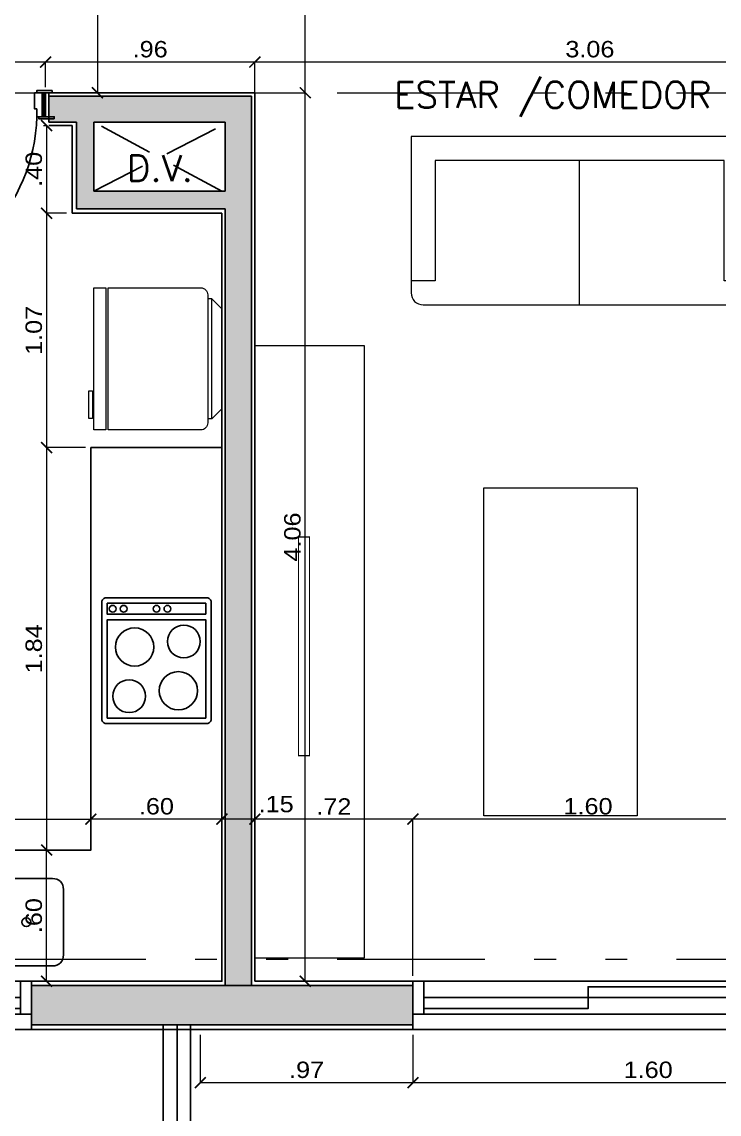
# Model space of a CAD drawing. Header units: metres. Extents: x 219 to 707, y -561 to -17.
# Drawn here: x 360.725 to 363.911, y -184.732 to -179.737 of the extents above; entities that cross this region are included whole.
import ezdxf

# ---------------------------------------------------------------- set-up
doc = ezdxf.new("R2010")
doc.units = ezdxf.units.M
doc.linetypes.add('CYPE_RAYAPUNTOPUNTO', pattern=[0.45, 0.225, -0.075, 0, -0.075, 0, -0.075])
doc.linetypes.add('HIDDEN', pattern=[0.375, 0.25, -0.125])
for name, color, linetype in [('A-Aberturas', 2, 'Continuous'), ('A-Balcon', 1, 'Continuous'), ('A-Equipamiento fijo', 253, 'Continuous'), ('A-Muros', 4, 'Continuous'), ('A-Proyección', 1, 'HIDDEN'), ('A-Revoques', 1, 'Continuous'), ('A-Texto', 3, 'Continuous'), ('Dr Ejes en bloque', 4, 'Continuous'), ('TCOTA', 1, 'Continuous')]:
    doc.layers.add(name, color=color, linetype=linetype)
doc.layers.add('A-Equipamiento', color=251, linetype='Continuous', lineweight=5)
doc.layers.add('COTAS_REPLANTEO', color=7, linetype='CYPE_RAYAPUNTOPUNTO', lineweight=0)
for name, color, linetype, transparency in [('M-Muro hueco 11', 141, 'Continuous', 0.5), ('M3- Muro Hueco 15', 113, 'Continuous', 0.7), ('M4-Muro Hueco 22', 42, 'Continuous', 0.5)]:
    doc.layers.add(name, color=color, linetype=linetype, transparency=transparency)
doc.styles.add('1-50', font='arial.ttf', dxfattribs={"width": 1.1, "height": 0.075})
doc.styles.add('T12', font='romans.shx', dxfattribs={"height": 0.12})
doc.dimstyles.new('1-50', dxfattribs={"dimscale": 0, "dimtxt": 0.075, "dimasz": 0.05, "dimexe": 0, "dimexo": 0.025, "dimgap": 0.02, "dimtad": 1, "dimzin": 4, "dimdsep": 46, "dimtxsty": '1-50', "dimblk": 'ARCHTICK', "dimcen": 0.09, "dimclrd": 256, "dimclre": 8, "dimclrt": 2, "dimadec": 0, "dimazin": 3, "dimtfac": 1, "dimtofl": 0, "dimtmove": 2, "dimatfit": 3, "dimldrblk": 'OPEN90', "dimfxl": 1, "dimtolj": 1, "dimtzin": 0, "dimlwd": 18, "dimlwe": 18, "dimarcsym": 0})

# ---------------------------------------------------------------- blocks, each defined once
blk = doc.blocks.new('A$Cdcc540ea')
for points in [[(-0.15, -0.1), (0, -0.1), (0, -0.15), (-0.15, -0.15), (-0.15, -0.1)], [(-0.15, -1.65), (0, -1.65), (0, -1.7), (-0.15, -1.7), (-0.15, -1.65)]]:
    blk.add_lwpolyline(points)
at = {"color": 1}
blk.add_lwpolyline([(-0.15, -1.65), (0, -1.65), (0, -0.15), (-0.15, -0.15)], close=True, dxfattribs=at)
for points in [[(-0.075, -0.9), (-0.075, -0.15), (-0.125, -0.15), (-0.125, -0.9)], [(-0.025, -1.65), (-0.025, -0.9), (-0.075, -0.9), (-0.075, -1.65)]]:
    blk.add_lwpolyline(points, close=True)
blk = doc.blocks.new('A$Ce7407af1')
for points in [[(-0.55, 0.15), (-0.55, 0), (-0.6, 0), (-0.6, 0.15), (-0.55, 0.15)], [(0, 0.15), (0, 0), (-0.05, 0), (-0.05, 0.15), (0, 0.15)]]:
    blk.add_lwpolyline(points)
for points in [[(-0.55, 0.15), (-0.55, 0), (-0.05, 0), (-0.05, 0.15)], [(-0.55, 0.025), (-0.05, 0.025), (-0.05, 0.075), (-0.55, 0.075)]]:
    blk.add_lwpolyline(points, close=True)
blk = doc.blocks.new('Cocelpl')
at = {"layer": 'A-Equipamiento fijo'}
blk.add_lwpolyline([(-0.5, -0.2675), (-0.5, 0.2675, -0.414214), (-0.48, 0.2875), (-0.02, 0.2875, -0.414214), (0, 0.2675), (0, -0.2675, -0.414214), (-0.02, -0.2875), (-0.48, -0.2875, -0.414214)], format="xyb", close=True, dxfattribs=at)
for points in [[(-0.475, 0.2625), (-0.475, -0.1875), (-0.025, -0.1875), (-0.025, 0.2625)], [(-0.475, -0.2125), (-0.475, -0.2625), (-0.025, -0.2625), (-0.025, -0.2125)]]:
    blk.add_lwpolyline(points, close=True, dxfattribs=at)
for centre, radius in [((-0.35, 0.1375), 0.0875), ((-0.125, 0.1625), 0.075), ((-0.15, -0.0625), 0.0875), ((-0.375, -0.0875), 0.075), ((-0.3, -0.2375), 0.0156), ((-0.25, -0.2375), 0.0156), ((-0.1, -0.2375), 0.0156), ((-0.05, -0.2375), 0.0156)]:
    blk.add_circle(centre, radius, dxfattribs=at)
blk = doc.blocks.new('Lpd')
at = {"linetype": 'Continuous'}
for p, q in [((-0.06, 0.2), (-0.3, 0.2)), ((0.06, 0.2), (-0.06, 0.2)), ((0.3, 0.2), (0.06, 0.2)), ((-0.35, 0.15), (-0.35, -0.15)), ((-0.01, 0.15), (-0.01, -0.15)), ((0.01, 0.15), (0.01, -0.15)), ((0.35, -0.15), (0.35, 0.15)), ((-0.3, -0.2), (-0.06, -0.2)), ((0.06, -0.2), (-0.06, -0.2)), ((0.06, -0.2), (0.3, -0.2))]:
    blk.add_line(p, q, dxfattribs=at)
for centre in [(-0.18, 0), (0.18, 0)]:
    blk.add_circle(centre, 0.02)
for centre, start, end in [((-0.3, 0.15), 90, 180), ((-0.06, 0.15), 0, 90), ((0.06, 0.15), 90, 180), ((0.3, 0.15), 0, 90), ((-0.3, -0.15), 180, 270), ((-0.06, -0.15), 270, 0), ((0.06, -0.15), 180, 270), ((0.3, -0.15), 270, 0)]:
    blk.add_arc(centre, 0.05, start, end, dxfattribs=at)
blk.add_point((0, 0))
blk = doc.blocks.new('hoja 75')
for p, q in [((2946.8799, 1180.9638), (2947.5768, 1180.9638)), ((2946.8799, 1180.9638), (2946.8799, 1180.9278)), ((2947.502, 1180.9982), (2947.5913, 1180.9982)), ((2947.502, 1180.9896), (2947.502, 1180.9982)), ((2947.5875, 1180.9896), (2947.502, 1180.9896)), ((2947.5768, 1180.9638), (2947.5768, 1180.9675)), ((2947.5768, 1180.9675), (2947.5864, 1180.9675)), ((2947.5864, 1180.9675), (2947.5891, 1180.9821)), ((2947.5891, 1180.9821), (2947.5875, 1180.9896)), ((2947.5913, 1180.9982), (2947.6042, 1180.9864)), ((2947.6042, 1180.9864), (2947.6069, 1180.967)), ((2947.6069, 1180.967), (2947.6166, 1180.967)), ((2947.6166, 1180.967), (2947.6166, 1180.9638)), ((2947.6166, 1180.9638), (2947.6499, 1180.9638)), ((2947.6499, 1180.9277), (2947.6499, 1180.9638)), ((2946.8799, 1180.9278), (2947.5768, 1180.9278)), ((2947.5768, 1180.9278), (2947.5768, 1180.924)), ((2947.5768, 1180.924), (2947.5864, 1180.924)), ((2947.5864, 1180.924), (2947.5891, 1180.9094)), ((2947.5891, 1180.9094), (2947.5875, 1180.9019)), ((2947.6042, 1180.9051), (2947.6069, 1180.9245)), ((2947.6069, 1180.9245), (2947.6166, 1180.9245)), ((2947.6166, 1180.9277), (2947.6499, 1180.9277)), ((2947.6166, 1180.9245), (2947.6166, 1180.9277)), ((2947.5875, 1180.9019), (2947.502, 1180.9019)), ((2947.502, 1180.9019), (2947.502, 1180.8933)), ((2947.502, 1180.8933), (2947.5913, 1180.8933)), ((2947.5913, 1180.8933), (2947.6042, 1180.9051))]:
    blk.add_line(p, q)
blk = doc.blocks.new('A$C30CA3CF2')
at = {"transparency": 33554661}
h = blk.add_hatch(dxfattribs=at)
h.set_pattern_fill('ANSI31', color=1, scale=0.001, angle=180, style=0)
h.set_pattern_definition([(225, (3011.2897267, 1180.500286), (0.0022450640303, -0.0022450640303), [])])
h.paths.add_polyline_path([(1.609, 0.7021), (1.624, 0.7021), (1.624, 0.8121), (1.609, 0.8121)])
h.paths.add_polyline_path([(0.774, 0.7021), (0.789, 0.7021), (0.789, 0.8121), (0.774, 0.8121)])
for p, q in [((0.774, 0.8121), (0.754, 0.8121)), ((1.624, 0.8121), (1.644, 0.8121)), ((0.824, 0.7761), (0.814, 0.7761)), ((1.574, 0.7021), (1.654, 0.7021))]:
    blk.add_line(p, q, dxfattribs=at)
for points in [[(0.734, 0.8221), (0.804, 0.8221), (0.804, 0.8121), (0.734, 0.8121)], [(1.664, 0.8221), (1.594, 0.8221), (1.594, 0.8121), (1.664, 0.8121)], [(0.744, 0.7021), (0.814, 0.7021), (0.814, 0.6921), (0.744, 0.6921)], [(1.654, 0.7021), (1.584, 0.7021), (1.584, 0.6921), (1.654, 0.6921)]]:
    blk.add_lwpolyline(points, close=True, dxfattribs=at)
at = {"color": 0, "linetype": 'ByBlock', "transparency": 33554661}
for points in [[(0.759, 0.8121), (0.774, 0.8121), (0.774, 0.7021), (0.759, 0.7021)], [(0.789, 0.8121), (0.814, 0.8121), (0.814, 0.7761), (0.824, 0.7761), (0.824, 0.7021), (0.789, 0.7021)], [(1.609, 0.8121), (1.584, 0.8121), (1.584, 0.7761), (1.574, 0.7761), (1.574, 0.7021), (1.609, 0.7021)], [(1.624, 0.8121), (1.639, 0.8121), (1.639, 0.7021), (1.624, 0.7021)]]:
    blk.add_lwpolyline(points, close=True, dxfattribs=at)
at = {"color": 1, "transparency": 33554661}
blk.add_arc((0.7921, 0.7921), 0.7921, 1.4466, 85.8096, dxfattribs=at)
at = {"transparency": 33554661, "rotation": 90}
blk.add_blockref('hoja 75', (1181.7777, -2946.0678), dxfattribs=at)
blk.add_blockref('hoja 75', (1181.7777, -2946.0678), dxfattribs=at)
blk = doc.blocks.new('HELAD7~2')
at = {"color": 252}
for p, q in [((0.0477, 0.2471), (0.0675, 0.2471)), ((0.0477, -0.3221), (0.0675, -0.3221))]:
    blk.add_line(p, q, dxfattribs=at)
blk.add_lwpolyline([(0.0675, 0.2662, -0.414214), (0.1013, 0.3), (0.54, 0.3), (0.54, -0.375), (0.1013, -0.375, -0.414214), (0.0675, -0.3413)], format="xyb", close=True, dxfattribs=at)
for points in [[(0.5513, 0.3), (0.6075, 0.3), (0.6075, -0.375), (0.5513, -0.375)], [(0, 0.1994), (0.0477, 0.2471), (0.0477, -0.3221), (0, -0.2744), (0, -0.0375)], [(0.615, 0.1145), (0.615, 0.2454), (0.6324, 0.2454), (0.6324, 0.1145)]]:
    blk.add_lwpolyline(points, close=True, dxfattribs=at)
blk = doc.blocks.new('Sillon2c')
for p, q in [((1.35, 0.7), (0.05, 0.7)), ((0.7, 0.7), (0.7, 0.1)), ((0, 0.65), (0, 0)), ((1.4, 0), (1.4, 0.65)), ((0, 0.6), (0.1, 0.6)), ((0.1, 0.6), (0.1, 0.1)), ((1.3, 0.6), (1.4, 0.6)), ((1.3, 0.1), (1.3, 0.6)), ((0.1, 0.1), (1.3, 0.1)), ((0, 0), (1.4, 0))]:
    blk.add_line(p, q)
for centre, start, end in [((0.05, 0.65), 90, 180), ((1.35, 0.65), 0, 90)]:
    blk.add_arc(centre, 0.05, start, end)
blk = doc.blocks.new('_ArchTick')
at = {"color": 0, "linetype": 'ByBlock', "const_width": 0.15}
blk.add_lwpolyline([(-0.5, -0.5), (0.5, 0.5)], dxfattribs=at)
blk = doc.blocks.new('*D295')
at = {"layer": 'Defpoints', "color": 0, "transparency": 16777216}
for p in [(361.7895, -180.0616), (362.02, -180.0616), (361.7895, -184.1242)]:
    blk.add_point(p, dxfattribs=at)
at = {"layer": 'TCOTA', "color": 8, "lineweight": 18, "transparency": 16777216}
for p, q in [((361.8145, -180.0616), (362.02, -180.0616)), ((361.8145, -184.1242), (362.02, -184.1242))]:
    blk.add_line(p, q, dxfattribs=at)
at = {"layer": 'TCOTA', "lineweight": 18, "transparency": 16777216}
blk.add_line((362.02, -184.1242), (362.02, -180.0616), dxfattribs=at)
at = {"layer": 'TCOTA', "lineweight": 18, "transparency": 16777216, "xscale": 0.05, "yscale": 0.05, "zscale": 0.05}
for p, rotation in [((362.02, -180.0616), 90), ((362.02, -184.1242), 270)]:
    blk.add_blockref('_ArchTick', p, dxfattribs=dict(at, rotation=rotation))
at = {"layer": 'TCOTA', "color": 2, "transparency": 16777216, "insert": (361.9617, -182.0929), "char_height": 0.075, "attachment_point": 5, "rotation": 90, "style": '1-50'}
blk.add_mtext('\\A1;4.06', dxfattribs=at)
blk = doc.blocks.new('_Open90')
at = {"color": 0, "linetype": 'ByBlock', "lineweight": -2}
for p, q in [((0, 0), (-1, 0)), ((-0.5, 0.5), (0, 0)), ((0, 0), (-0.5, -0.5))]:
    blk.add_line(p, q, dxfattribs=at)
blk = doc.blocks.new('*D296')
at = {"layer": 'Defpoints', "color": 0, "transparency": 16777216}
for p in [(361.5971, -177.2247), (362.02, -177.2247), (361.5971, -180.0616)]:
    blk.add_point(p, dxfattribs=at)
at = {"layer": 'TCOTA', "color": 8, "lineweight": 18, "transparency": 16777216}
for p, q in [((361.6221, -177.2247), (362.02, -177.2247)), ((361.6221, -180.0616), (362.02, -180.0616))]:
    blk.add_line(p, q, dxfattribs=at)
at = {"layer": 'TCOTA', "lineweight": 18, "transparency": 16777216}
blk.add_line((362.02, -180.0616), (362.02, -177.2247), dxfattribs=at)
at = {"layer": 'TCOTA', "lineweight": 18, "transparency": 16777216, "xscale": 0.05, "yscale": 0.05, "zscale": 0.05}
for p, rotation in [((362.02, -177.2247), 90), ((362.02, -180.0616), 270)]:
    blk.add_blockref('_ArchTick', p, dxfattribs=dict(at, rotation=rotation))
at = {"layer": 'TCOTA', "color": 2, "transparency": 16777216, "insert": (361.9617, -178.6432), "char_height": 0.075, "attachment_point": 5, "rotation": 90, "style": '1-50'}
blk.add_mtext('\\A1;2.84', dxfattribs=at)
blk = doc.blocks.new('*D300')
at = {"layer": 'Defpoints', "color": 0, "transparency": 16777216}
for p in [(359.9833, -179.9212), (359.9833, -180.0616), (360.8333, -180.0616)]:
    blk.add_point(p, dxfattribs=at)
at = {"layer": 'TCOTA', "color": 8, "lineweight": 18, "transparency": 16777216}
for p, q in [((359.9833, -180.0366), (359.9833, -179.9212)), ((360.8333, -180.0366), (360.8333, -179.9212))]:
    blk.add_line(p, q, dxfattribs=at)
at = {"layer": 'TCOTA', "lineweight": 18, "transparency": 16777216}
blk.add_line((360.8333, -179.9212), (359.9833, -179.9212), dxfattribs=at)
at = {"layer": 'TCOTA', "lineweight": 18, "transparency": 16777216, "xscale": 0.05, "yscale": 0.05, "zscale": 0.05, "rotation": 180}
blk.add_blockref('_ArchTick', (359.9833, -179.9212), dxfattribs=at)
at = {"layer": 'TCOTA', "lineweight": 18, "transparency": 16777216, "xscale": 0.05, "yscale": 0.05, "zscale": 0.05}
blk.add_blockref('_ArchTick', (360.8333, -179.9212), dxfattribs=at)
at = {"layer": 'TCOTA', "color": 2, "transparency": 16777216, "insert": (360.4083, -179.8629), "char_height": 0.075, "attachment_point": 5, "style": '1-50'}
blk.add_mtext('\\A1;.85', dxfattribs=at)
blk = doc.blocks.new('*D301')
at = {"layer": 'Defpoints', "color": 0, "transparency": 16777216}
for p in [(360.8333, -179.9212), (360.8333, -180.0616), (361.7895, -180.0616)]:
    blk.add_point(p, dxfattribs=at)
at = {"layer": 'TCOTA', "color": 8, "lineweight": 18, "transparency": 16777216}
for p, q in [((360.8333, -180.0366), (360.8333, -179.9212)), ((361.7895, -180.0366), (361.7895, -179.9212))]:
    blk.add_line(p, q, dxfattribs=at)
at = {"layer": 'TCOTA', "lineweight": 18, "transparency": 16777216}
blk.add_line((361.7895, -179.9212), (360.8333, -179.9212), dxfattribs=at)
at = {"layer": 'TCOTA', "lineweight": 18, "transparency": 16777216, "xscale": 0.05, "yscale": 0.05, "zscale": 0.05, "rotation": 180}
blk.add_blockref('_ArchTick', (360.8333, -179.9212), dxfattribs=at)
at = {"layer": 'TCOTA', "lineweight": 18, "transparency": 16777216, "xscale": 0.05, "yscale": 0.05, "zscale": 0.05}
blk.add_blockref('_ArchTick', (361.7895, -179.9212), dxfattribs=at)
at = {"layer": 'TCOTA', "color": 2, "transparency": 16777216, "insert": (361.3114, -179.8629), "char_height": 0.075, "attachment_point": 5, "style": '1-50'}
blk.add_mtext('\\A1;.96', dxfattribs=at)
blk = doc.blocks.new('*D302')
at = {"layer": 'Defpoints', "color": 0, "transparency": 16777216}
for p in [(361.7895, -179.9212), (361.7895, -180.7659), (364.8517, -180.7659)]:
    blk.add_point(p, dxfattribs=at)
at = {"layer": 'TCOTA', "color": 8, "lineweight": 18, "transparency": 16777216}
for p, q in [((361.7895, -180.7409), (361.7895, -179.9212)), ((364.8517, -180.7409), (364.8517, -179.9212))]:
    blk.add_line(p, q, dxfattribs=at)
at = {"layer": 'TCOTA', "lineweight": 18, "transparency": 16777216}
blk.add_line((364.8517, -179.9212), (361.7895, -179.9212), dxfattribs=at)
at = {"layer": 'TCOTA', "lineweight": 18, "transparency": 16777216, "xscale": 0.05, "yscale": 0.05, "zscale": 0.05, "rotation": 180}
blk.add_blockref('_ArchTick', (361.7895, -179.9212), dxfattribs=at)
at = {"layer": 'TCOTA', "lineweight": 18, "transparency": 16777216, "xscale": 0.05, "yscale": 0.05, "zscale": 0.05}
blk.add_blockref('_ArchTick', (364.8517, -179.9212), dxfattribs=at)
at = {"layer": 'TCOTA', "color": 2, "transparency": 16777216, "insert": (363.3206, -179.8628), "char_height": 0.075, "attachment_point": 5, "style": '1-50'}
blk.add_mtext('\\A1;3.06', dxfattribs=at)
blk = doc.blocks.new('*D310')
at = {"layer": 'Defpoints', "color": 0, "transparency": 16777216}
for p in [(361.0403, -183.3829), (359.8108, -183.5342), (361.0403, -183.5342)]:
    blk.add_point(p, dxfattribs=at)
at = {"layer": 'TCOTA', "color": 8, "lineweight": 18, "transparency": 16777216}
for p, q in [((359.8108, -183.5092), (359.8108, -183.3829)), ((361.0403, -183.5092), (361.0403, -183.3829))]:
    blk.add_line(p, q, dxfattribs=at)
at = {"layer": 'TCOTA', "lineweight": 18, "transparency": 16777216}
blk.add_line((359.8108, -183.3829), (361.0403, -183.3829), dxfattribs=at)
at = {"layer": 'TCOTA', "lineweight": 18, "transparency": 16777216, "xscale": 0.05, "yscale": 0.05, "zscale": 0.05, "rotation": 180}
blk.add_blockref('_ArchTick', (359.8108, -183.3829), dxfattribs=at)
at = {"layer": 'TCOTA', "lineweight": 18, "transparency": 16777216, "xscale": 0.05, "yscale": 0.05, "zscale": 0.05}
blk.add_blockref('_ArchTick', (361.0403, -183.3829), dxfattribs=at)
at = {"layer": 'TCOTA', "color": 2, "transparency": 16777216, "insert": (360.4256, -183.3246), "char_height": 0.075, "attachment_point": 5, "style": '1-50'}
blk.add_mtext('\\A1;1.23', dxfattribs=at)
blk = doc.blocks.new('*D311')
at = {"layer": 'Defpoints', "color": 0, "transparency": 16777216}
for p in [(361.0403, -183.3829), (361.0403, -183.5242), (361.6395, -183.6005)]:
    blk.add_point(p, dxfattribs=at)
at = {"layer": 'TCOTA', "color": 8, "lineweight": 18, "transparency": 16777216}
for p, q in [((361.0403, -183.4992), (361.0403, -183.3829)), ((361.6395, -183.5755), (361.6395, -183.3829))]:
    blk.add_line(p, q, dxfattribs=at)
at = {"layer": 'TCOTA', "lineweight": 18, "transparency": 16777216}
blk.add_line((361.6395, -183.3829), (361.0403, -183.3829), dxfattribs=at)
at = {"layer": 'TCOTA', "lineweight": 18, "transparency": 16777216, "xscale": 0.05, "yscale": 0.05, "zscale": 0.05, "rotation": 180}
blk.add_blockref('_ArchTick', (361.0403, -183.3829), dxfattribs=at)
at = {"layer": 'TCOTA', "lineweight": 18, "transparency": 16777216, "xscale": 0.05, "yscale": 0.05, "zscale": 0.05}
blk.add_blockref('_ArchTick', (361.6395, -183.3829), dxfattribs=at)
at = {"layer": 'TCOTA', "color": 2, "transparency": 16777216, "insert": (361.3399, -183.3246), "char_height": 0.075, "attachment_point": 5, "style": '1-50'}
blk.add_mtext('\\A1;.60', dxfattribs=at)
blk = doc.blocks.new('*D313')
at = {"layer": 'Defpoints', "color": 0, "transparency": 16777216}
for p in [(360.8383, -183.5242), (360.9692, -183.5242), (360.9692, -184.1242)]:
    blk.add_point(p, dxfattribs=at)
at = {"layer": 'TCOTA', "color": 8, "lineweight": 18, "transparency": 16777216}
for p, q in [((360.9442, -183.5242), (360.8383, -183.5242)), ((360.9442, -184.1242), (360.8383, -184.1242))]:
    blk.add_line(p, q, dxfattribs=at)
at = {"layer": 'TCOTA', "lineweight": 18, "transparency": 16777216}
blk.add_line((360.8383, -184.1242), (360.8383, -183.5242), dxfattribs=at)
at = {"layer": 'TCOTA', "lineweight": 18, "transparency": 16777216, "xscale": 0.05, "yscale": 0.05, "zscale": 0.05}
for p, rotation in [((360.8383, -183.5242), 90), ((360.8383, -184.1242), 270)]:
    blk.add_blockref('_ArchTick', p, dxfattribs=dict(at, rotation=rotation))
at = {"layer": 'TCOTA', "color": 2, "transparency": 16777216, "insert": (360.78, -183.8242), "char_height": 0.075, "attachment_point": 5, "rotation": 90, "style": '1-50'}
blk.add_mtext('\\A1;.60', dxfattribs=at)
blk = doc.blocks.new('*D314')
at = {"layer": 'Defpoints', "color": 0, "transparency": 16777216}
for p in [(361.0403, -181.6842), (360.8383, -183.5242), (361.0403, -183.5242)]:
    blk.add_point(p, dxfattribs=at)
at = {"layer": 'TCOTA', "color": 8, "lineweight": 18, "transparency": 16777216}
for p, q in [((361.0153, -181.6842), (360.8383, -181.6842)), ((361.0153, -183.5242), (360.8383, -183.5242))]:
    blk.add_line(p, q, dxfattribs=at)
at = {"layer": 'TCOTA', "lineweight": 18, "transparency": 16777216}
blk.add_line((360.8383, -181.6842), (360.8383, -183.5242), dxfattribs=at)
at = {"layer": 'TCOTA', "lineweight": 18, "transparency": 16777216, "xscale": 0.05, "yscale": 0.05, "zscale": 0.05}
for p, rotation in [((360.8383, -181.6842), 90), ((360.8383, -183.5242), 270)]:
    blk.add_blockref('_ArchTick', p, dxfattribs=dict(at, rotation=rotation))
at = {"layer": 'TCOTA', "color": 2, "transparency": 16777216, "insert": (360.78, -182.6042), "char_height": 0.075, "attachment_point": 5, "rotation": 90, "style": '1-50'}
blk.add_mtext('\\A1;1.84', dxfattribs=at)
blk = doc.blocks.new('*D315')
at = {"layer": 'Defpoints', "color": 0, "transparency": 16777216}
for p in [(360.9545, -180.6121), (360.8383, -181.6842), (361.0403, -181.6842)]:
    blk.add_point(p, dxfattribs=at)
at = {"layer": 'TCOTA', "color": 8, "lineweight": 18, "transparency": 16777216}
for p, q in [((360.9295, -180.6121), (360.8383, -180.6121)), ((361.0153, -181.6842), (360.8383, -181.6842))]:
    blk.add_line(p, q, dxfattribs=at)
at = {"layer": 'TCOTA', "lineweight": 18, "transparency": 16777216}
blk.add_line((360.8383, -180.6121), (360.8383, -181.6842), dxfattribs=at)
at = {"layer": 'TCOTA', "lineweight": 18, "transparency": 16777216, "xscale": 0.05, "yscale": 0.05, "zscale": 0.05}
for p, rotation in [((360.8383, -180.6121), 90), ((360.8383, -181.6842), 270)]:
    blk.add_blockref('_ArchTick', p, dxfattribs=dict(at, rotation=rotation))
at = {"layer": 'TCOTA', "color": 2, "transparency": 16777216, "insert": (360.78, -181.1481), "char_height": 0.075, "attachment_point": 5, "rotation": 90, "style": '1-50'}
blk.add_mtext('\\A1;1.07', dxfattribs=at)
blk = doc.blocks.new('*D316')
at = {"layer": 'Defpoints', "color": 0, "transparency": 16777216}
for p in [(360.8483, -180.2116), (360.8383, -180.6121), (360.9545, -180.6121)]:
    blk.add_point(p, dxfattribs=at)
at = {"layer": 'TCOTA', "color": 8, "lineweight": 18, "transparency": 16777216}
for p, q in [((360.8233, -180.2116), (360.8383, -180.2116)), ((360.9295, -180.6121), (360.8383, -180.6121))]:
    blk.add_line(p, q, dxfattribs=at)
at = {"layer": 'TCOTA', "lineweight": 18, "transparency": 16777216}
blk.add_line((360.8383, -180.2116), (360.8383, -180.6121), dxfattribs=at)
at = {"layer": 'TCOTA', "lineweight": 18, "transparency": 16777216, "xscale": 0.05, "yscale": 0.05, "zscale": 0.05}
for p, rotation in [((360.8383, -180.2116), 90), ((360.8383, -180.6121), 270)]:
    blk.add_blockref('_ArchTick', p, dxfattribs=dict(at, rotation=rotation))
at = {"layer": 'TCOTA', "color": 2, "transparency": 16777216, "insert": (360.78, -180.4118), "char_height": 0.075, "attachment_point": 5, "rotation": 90, "style": '1-50'}
blk.add_mtext('\\A1;.40', dxfattribs=at)
blk = doc.blocks.new('*D317')
at = {"layer": 'Defpoints', "color": 0, "transparency": 16777216}
for p in [(361.6395, -183.3829), (361.6395, -183.3829), (361.7895, -183.3892)]:
    blk.add_point(p, dxfattribs=at)
at = {"layer": 'TCOTA', "color": 8, "lineweight": 18, "transparency": 16777216}
for p, q in [((361.6395, -183.3579), (361.6395, -183.3829)), ((361.7895, -183.3642), (361.7895, -183.3829))]:
    blk.add_line(p, q, dxfattribs=at)
at = {"layer": 'TCOTA', "lineweight": 18, "transparency": 16777216}
blk.add_line((361.7895, -183.3829), (361.6395, -183.3829), dxfattribs=at)
at = {"layer": 'TCOTA', "lineweight": 18, "transparency": 16777216, "xscale": 0.05, "yscale": 0.05, "zscale": 0.05, "rotation": 180}
blk.add_blockref('_ArchTick', (361.6395, -183.3829), dxfattribs=at)
at = {"layer": 'TCOTA', "lineweight": 18, "transparency": 16777216, "xscale": 0.05, "yscale": 0.05, "zscale": 0.05}
blk.add_blockref('_ArchTick', (361.7895, -183.3829), dxfattribs=at)
at = {"layer": 'TCOTA', "color": 2, "transparency": 16777216, "insert": (361.887, -183.3146), "char_height": 0.075, "attachment_point": 5, "style": '1-50'}
blk.add_mtext('\\A1;.15', dxfattribs=at)
blk = doc.blocks.new('*D318')
at = {"layer": 'Defpoints', "color": 0, "transparency": 16777216}
for p in [(361.7895, -183.3829), (361.7895, -184.1242), (362.5121, -184.1242)]:
    blk.add_point(p, dxfattribs=at)
at = {"layer": 'TCOTA', "color": 8, "lineweight": 18, "transparency": 16777216}
for p, q in [((361.7895, -184.0992), (361.7895, -183.3829)), ((362.5121, -184.0992), (362.5121, -183.3829))]:
    blk.add_line(p, q, dxfattribs=at)
at = {"layer": 'TCOTA', "lineweight": 18, "transparency": 16777216}
blk.add_line((362.5121, -183.3829), (361.7895, -183.3829), dxfattribs=at)
at = {"layer": 'TCOTA', "lineweight": 18, "transparency": 16777216, "xscale": 0.05, "yscale": 0.05, "zscale": 0.05, "rotation": 180}
blk.add_blockref('_ArchTick', (361.7895, -183.3829), dxfattribs=at)
at = {"layer": 'TCOTA', "lineweight": 18, "transparency": 16777216, "xscale": 0.05, "yscale": 0.05, "zscale": 0.05}
blk.add_blockref('_ArchTick', (362.5121, -183.3829), dxfattribs=at)
at = {"layer": 'TCOTA', "color": 2, "transparency": 16777216, "insert": (362.1508, -183.3252), "char_height": 0.075, "attachment_point": 5, "style": '1-50'}
blk.add_mtext('\\A1;.72', dxfattribs=at)
blk = doc.blocks.new('*D319')
at = {"layer": 'Defpoints', "color": 0, "transparency": 16777216}
for p in [(362.5121, -183.3829), (362.5121, -184.1242), (364.1121, -184.1242)]:
    blk.add_point(p, dxfattribs=at)
at = {"layer": 'TCOTA', "color": 8, "lineweight": 18, "transparency": 16777216}
for p, q in [((362.5121, -184.0992), (362.5121, -183.3829)), ((364.1121, -184.0992), (364.1121, -183.3829))]:
    blk.add_line(p, q, dxfattribs=at)
at = {"layer": 'TCOTA', "lineweight": 18, "transparency": 16777216}
blk.add_line((364.1121, -183.3829), (362.5121, -183.3829), dxfattribs=at)
at = {"layer": 'TCOTA', "lineweight": 18, "transparency": 16777216, "xscale": 0.05, "yscale": 0.05, "zscale": 0.05, "rotation": 180}
blk.add_blockref('_ArchTick', (362.5121, -183.3829), dxfattribs=at)
at = {"layer": 'TCOTA', "lineweight": 18, "transparency": 16777216, "xscale": 0.05, "yscale": 0.05, "zscale": 0.05}
blk.add_blockref('_ArchTick', (364.1121, -183.3829), dxfattribs=at)
at = {"layer": 'TCOTA', "color": 2, "transparency": 16777216, "insert": (363.3121, -183.3246), "char_height": 0.075, "attachment_point": 5, "style": '1-50'}
blk.add_mtext('\\A1;1.60', dxfattribs=at)
blk = doc.blocks.new('*D321')
at = {"layer": 'Defpoints', "color": 0, "transparency": 16777216}
for p in [(361.3097, -177.2247), (361.0705, -180.0616), (361.3097, -180.0616)]:
    blk.add_point(p, dxfattribs=at)
at = {"layer": 'TCOTA', "color": 8, "lineweight": 18, "transparency": 16777216}
for p, q in [((361.2847, -177.2247), (361.0705, -177.2247)), ((361.2847, -180.0616), (361.0705, -180.0616))]:
    blk.add_line(p, q, dxfattribs=at)
at = {"layer": 'TCOTA', "lineweight": 18, "transparency": 16777216}
blk.add_line((361.0705, -177.2247), (361.0705, -180.0616), dxfattribs=at)
at = {"layer": 'TCOTA', "lineweight": 18, "transparency": 16777216, "xscale": 0.05, "yscale": 0.05, "zscale": 0.05}
for p, rotation in [((361.0705, -177.2247), 90), ((361.0705, -180.0616), 270)]:
    blk.add_blockref('_ArchTick', p, dxfattribs=dict(at, rotation=rotation))
at = {"layer": 'TCOTA', "color": 2, "transparency": 16777216, "insert": (361.0122, -178.6432), "char_height": 0.075, "attachment_point": 5, "rotation": 90, "style": '1-50'}
blk.add_mtext('\\A1;2.84', dxfattribs=at)
blk = doc.blocks.new('*D324')
at = {"layer": 'Defpoints', "color": 0, "transparency": 16777216}
for p in [(361.5404, -184.3442), (362.5121, -184.3442), (361.5404, -184.588)]:
    blk.add_point(p, dxfattribs=at)
at = {"layer": 'TCOTA', "color": 8, "lineweight": 18, "transparency": 16777216}
for p, q in [((361.5404, -184.3692), (361.5404, -184.588)), ((362.5121, -184.3692), (362.5121, -184.588))]:
    blk.add_line(p, q, dxfattribs=at)
at = {"layer": 'TCOTA', "lineweight": 18, "transparency": 16777216}
blk.add_line((362.5121, -184.588), (361.5404, -184.588), dxfattribs=at)
at = {"layer": 'TCOTA', "lineweight": 18, "transparency": 16777216, "xscale": 0.05, "yscale": 0.05, "zscale": 0.05, "rotation": 180}
blk.add_blockref('_ArchTick', (361.5404, -184.588), dxfattribs=at)
at = {"layer": 'TCOTA', "lineweight": 18, "transparency": 16777216, "xscale": 0.05, "yscale": 0.05, "zscale": 0.05}
blk.add_blockref('_ArchTick', (362.5121, -184.588), dxfattribs=at)
at = {"layer": 'TCOTA', "color": 2, "transparency": 16777216, "insert": (362.0262, -184.5297), "char_height": 0.075, "attachment_point": 5, "style": '1-50'}
blk.add_mtext('\\A1;.97', dxfattribs=at)
blk = doc.blocks.new('*D325')
at = {"layer": 'Defpoints', "color": 0, "transparency": 16777216}
for p in [(362.5121, -184.3442), (364.1121, -184.3442), (362.5121, -184.588)]:
    blk.add_point(p, dxfattribs=at)
at = {"layer": 'TCOTA', "color": 8, "lineweight": 18, "transparency": 16777216}
for p, q in [((362.5121, -184.3692), (362.5121, -184.588)), ((364.1121, -184.3692), (364.1121, -184.588))]:
    blk.add_line(p, q, dxfattribs=at)
at = {"layer": 'TCOTA', "lineweight": 18, "transparency": 16777216}
blk.add_line((364.1121, -184.588), (362.5121, -184.588), dxfattribs=at)
at = {"layer": 'TCOTA', "lineweight": 18, "transparency": 16777216, "xscale": 0.05, "yscale": 0.05, "zscale": 0.05, "rotation": 180}
blk.add_blockref('_ArchTick', (362.5121, -184.588), dxfattribs=at)
at = {"layer": 'TCOTA', "lineweight": 18, "transparency": 16777216, "xscale": 0.05, "yscale": 0.05, "zscale": 0.05}
blk.add_blockref('_ArchTick', (364.1121, -184.588), dxfattribs=at)
at = {"layer": 'TCOTA', "color": 2, "transparency": 16777216, "insert": (363.5869, -184.5297), "char_height": 0.075, "attachment_point": 5, "style": '1-50'}
blk.add_mtext('\\A1;1.60', dxfattribs=at)
blk = doc.blocks.new('DSADADASDAS')
at = {"layer": 'COTAS_REPLANTEO', "ltscale": 3}
for p, q in [((110.0984, 134.1088, -0.525), (141.6696, 134.1088, -0.525)), ((110.0984, 130.1466, -0.525), (141.6696, 130.1466, -0.525))]:
    blk.add_line(p, q, dxfattribs=at)

msp = doc.modelspace()

# ---------------------------------------------------------------- hatches: boundary and pattern name
at = {"layer": 'M-Muro hueco 11', "transparency": 33554534}
h = msp.add_hatch(color=256, dxfattribs=at)
h.dxf.hatch_style = 1
h.paths.add_polyline_path([(361.0545, -180.2621), (360.9745, -180.2621), (360.9745, -180.5921), (361.6545, -180.5921), (361.6545, -180.5121), (361.0545, -180.5121)])
h.paths.add_polyline_path([(361.0545, -180.1966), (360.9893, -180.1966), (360.9745, -180.1966), (360.9745, -180.2621), (361.0545, -180.2621)])
at = {"layer": 'M3- Muro Hueco 15', "transparency": 33554687}
h = msp.add_hatch(color=256, dxfattribs=at)
h.dxf.hatch_style = 1
h.paths.add_polyline_path([(361.7745, -180.0766), (360.8483, -180.0766), (360.8483, -180.1716), (360.8533, -180.1716), (360.8733, -180.1716), (360.8733, -180.1816), (360.8483, -180.1816), (360.8483, -180.1966), (361.6545, -180.1966), (361.6545, -184.1442), (361.7745, -184.1442)])
at = {"layer": 'M4-Muro Hueco 22', "transparency": 33554687}
h = msp.add_hatch(color=256, dxfattribs=at)
h.dxf.hatch_style = 1
h.paths.add_polyline_path([(362.5121, -184.1442), (361.7745, -184.1442), (361.6545, -184.1442), (360.7686, -184.1442), (360.7686, -184.2742), (360.7686, -184.3242), (362.5121, -184.3242)])

# ---------------------------------------------------------------- linework, layer by layer
at = {"layer": 'A-Aberturas', "color": 252}
for p, q in [((360.1686, -184.3442), (360.7686, -184.3442)), ((362.5121, -184.3442), (364.1121, -184.3442))]:
    msp.add_line(p, q, dxfattribs=at)
at = {"layer": 'A-Balcon', "transparency": 33554687}
msp.add_lwpolyline([(365.0645, -184.3248), (365.0645, -185.6948), (361.3704, -185.6948), (361.3704, -184.3248)], dxfattribs=at)
at = {"layer": 'A-Balcon'}
for points in [[(361.4354, -184.3248), (361.4354, -185.6298), (364.9995, -185.6298), (364.9995, -184.3248)], [(361.4954, -184.3248), (361.4954, -185.5698), (364.9395, -185.5698), (364.9395, -184.3248)]]:
    msp.add_lwpolyline(points, dxfattribs=at)
at = {"layer": 'A-Equipamiento', "transparency": 33554687}
for points in [[(361.7895, -181.218), (362.2895, -181.218), (362.2895, -184.018), (361.7895, -184.018)], [(362.836, -181.868), (363.536, -181.868), (363.536, -183.368), (362.836, -183.368)]]:
    msp.add_lwpolyline(points, close=True, dxfattribs=at)
at = {"layer": 'A-Equipamiento', "transparency": 33554687, "const_width": 0.005}
msp.add_lwpolyline([(362.0395, -183.0929), (362.0395, -182.0929), (361.9895, -182.0929), (361.9895, -183.0929), (362.0395, -183.0929)], dxfattribs=at)
at = {"layer": 'A-Equipamiento fijo', "transparency": 33554687}
for points in [[(361.6395, -181.6842), (361.0403, -181.6842), (361.0403, -183.5242), (359.8108, -183.5242), (359.8108, -184.0263)], [(360.0458, -184.1242), (361.6395, -184.1242), (361.6395, -181.6842)]]:
    msp.add_lwpolyline(points, dxfattribs=at)
at = {"layer": 'A-Muros', "transparency": 33554687}
for p, q in [((361.7745, -180.0766), (360.8483, -180.0766)), ((361.7745, -184.1442), (361.7745, -180.0766)), ((360.9745, -180.1966), (360.8483, -180.1966)), ((360.9745, -180.5921), (360.9745, -180.1966)), ((361.6545, -180.1966), (361.0545, -180.1966)), ((361.0545, -180.5121), (361.0545, -180.1966)), ((361.6545, -180.5121), (361.6545, -180.1966)), ((361.6545, -180.5121), (361.0545, -180.5121)), ((361.6545, -180.5921), (360.9745, -180.5921)), ((361.6545, -184.1442), (361.6545, -180.5921)), ((360.7686, -184.1442), (361.6545, -184.1442)), ((361.7745, -184.1442), (362.5121, -184.1442)), ((360.7686, -184.3242), (362.5121, -184.3242))]:
    msp.add_line(p, q, dxfattribs=at)
at = {"layer": 'A-Muros'}
for p, q in [((360.8483, -180.1966), (360.8483, -180.0766)), ((360.7686, -184.1442), (360.7686, -184.3242)), ((362.5121, -184.1442), (362.5121, -184.3242))]:
    msp.add_line(p, q, dxfattribs=at)
at = {"layer": 'A-Proyección', "transparency": 33554687}
for points in [[(361.6387, -180.5121), (361.0545, -180.1966)], [(361.0545, -180.5121), (361.6398, -180.2116)]]:
    msp.add_lwpolyline(points, dxfattribs=at)
at = {"layer": 'A-Revoques', "transparency": 33554687}
for p, q in [((361.7895, -180.0616), (360.8483, -180.0616)), ((361.7895, -184.1242), (361.7895, -180.0616)), ((360.9545, -180.2116), (360.8483, -180.2116)), ((360.9545, -180.6121), (360.9545, -180.2116)), ((361.6395, -180.6121), (360.9545, -180.6121)), ((361.6395, -184.1242), (361.6395, -180.6121)), ((360.7686, -184.3442), (360.7686, -184.1242)), ((360.7686, -184.1242), (361.6395, -184.1242)), ((361.7895, -184.1242), (362.5121, -184.1242)), ((362.5121, -184.1242), (362.5121, -184.3442)), ((362.5121, -184.3442), (360.7686, -184.3442))]:
    msp.add_line(p, q, dxfattribs=at)
at = {"layer": 'M4-Muro Hueco 22', "transparency": 33554544}
msp.add_lwpolyline([(361.6545, -184.1442), (361.7745, -184.1442)], dxfattribs=at)

# ---------------------------------------------------------------- block references
at = {"layer": 'A-Aberturas', "transparency": 33554687, "xscale": -1, "rotation": 180}
msp.add_blockref('A$C30CA3CF2', (359.2093, -179.3595), dxfattribs=at)
at = {"layer": 'A-Aberturas', "transparency": 33554687}
msp.add_blockref('A$Ce7407af1', (360.7686, -184.2742), dxfattribs=at)
at = {"layer": 'A-Aberturas', "transparency": 33554687, "rotation": 270}
msp.add_blockref('A$Cdcc540ea', (364.2121, -184.2742), dxfattribs=at)
at = {"layer": 'A-Equipamiento', "transparency": 33554687, "rotation": 180}
for name, p, xscale, yscale, zscale in [('Sillon2c', (364.0438, -180.2616), 1.099999999999994, 1.099999999999994, 1.099999999999994), ('HELAD7~2', (361.6395, -181.3146), 0.9629627000411352, 0.9629627000411352, 0.9629627000411352)]:
    msp.add_blockref(name, p, dxfattribs=dict(at, xscale=xscale, yscale=yscale, zscale=zscale))
at = {"layer": 'A-Equipamiento fijo', "transparency": 33554687, "rotation": 180}
msp.add_blockref('Cocelpl', (361.0903, -182.6585), dxfattribs=at)
at = {"layer": 'A-Equipamiento fijo', "transparency": 33554687, "xscale": -1}
msp.add_blockref('Lpd', (360.5656, -183.8542), dxfattribs=at)
at = {"layer": 'Dr Ejes en bloque'}
msp.add_blockref('DSADADASDAS', (225.7179, -314.1705, 0.525), dxfattribs=at)

# ---------------------------------------------------------------- texts
at = {"layer": 'A-Texto', "transparency": 33554687, "style": 'T12'}
for s, p in [('ESTAR /COMEDOR', (362.4259, -180.1313)), ('D.V.', (361.204, -180.4665))]:
    msp.add_text(s, height=0.12, dxfattribs=at).set_placement(p)

# ---------------------------------------------------------------- dimensions: what is measured, and where the dimension line sits
at = {"layer": 'TCOTA'}
for base, p1, p2, picture, middle in [((361.0705, -180.0616), (361.3097, -177.2247), (361.3097, -180.0616), '*D321', (361.0122, -178.6432)), ((362.02, -177.2247), (361.5971, -180.0616), (361.5971, -177.2247), '*D296', (361.9617, -178.6432)), ((362.02, -180.0616), (361.7895, -184.1242), (361.7895, -180.0616), '*D295', (361.9617, -182.0929)), ((360.8383, -180.6121), (360.8483, -180.2116), (360.9545, -180.6121), '*D316', (360.78, -180.4118)), ((360.8383, -181.6842), (360.9545, -180.6121), (361.0403, -181.6842), '*D315', (360.78, -181.1481)), ((360.8383, -183.5242), (361.0403, -181.6842), (361.0403, -183.5242), '*D314', (360.78, -182.6042)), ((360.8383, -183.5242), (360.9692, -184.1242), (360.9692, -183.5242), '*D313', (360.78, -183.8242))]:
    dim = msp.add_linear_dim(base=base, p1=p1, p2=p2, angle=90, dimstyle='1-50', override={"dimscale": 1}, dxfattribs=at)
    dim.commit()
    dim.dimension.update_dxf_attribs({"geometry": picture, "text_midpoint": middle})
for base, p1, p2, picture, middle in [((359.9833, -179.9212), (360.8333, -180.0616), (359.9833, -180.0616), '*D300', (360.4083, -179.8629)), ((360.8333, -179.9212), (361.7895, -180.0616), (360.8333, -180.0616), '*D301', (361.3114, -179.8629)), ((361.7895, -179.9212), (364.8517, -180.7659), (361.7895, -180.7659), '*D302', (363.3206, -179.8628)), ((361.0403, -183.3829), (359.8108, -183.5342), (361.0403, -183.5342), '*D310', (360.4256, -183.3246)), ((361.0403, -183.3829), (361.6395, -183.6005), (361.0403, -183.5242), '*D311', (361.3399, -183.3246)), ((361.7895, -183.3829), (362.5121, -184.1242), (361.7895, -184.1242), '*D318', (362.1508, -183.3252)), ((362.5121, -183.3829), (364.1121, -184.1242), (362.5121, -184.1242), '*D319', (363.3121, -183.3246)), ((361.5404, -184.588), (362.5121, -184.3442), (361.5404, -184.3442), '*D324', (362.0262, -184.5297))]:
    dim = msp.add_linear_dim(base=base, p1=p1, p2=p2, dimstyle='1-50', override={"dimscale": 1}, dxfattribs=at)
    dim.commit()
    dim.dimension.update_dxf_attribs({"geometry": picture, "text_midpoint": middle})
for base, p1, p2, picture, middle in [((361.6395, -183.3829), (361.7895, -183.3892), (361.6395, -183.3829), '*D317', (361.887, -183.3146)), ((362.5121, -184.588), (364.1121, -184.3442), (362.5121, -184.3442), '*D325', (363.5869, -184.5297))]:
    dim = msp.add_linear_dim(base=base, p1=p1, p2=p2, dimstyle='1-50', override={"dimscale": 1}, dxfattribs=at)
    dim.commit()
    dim.dimension.update_dxf_attribs({"geometry": picture, "text_midpoint": middle, "dimtype": 160})

doc.saveas('drawing.dxf')
